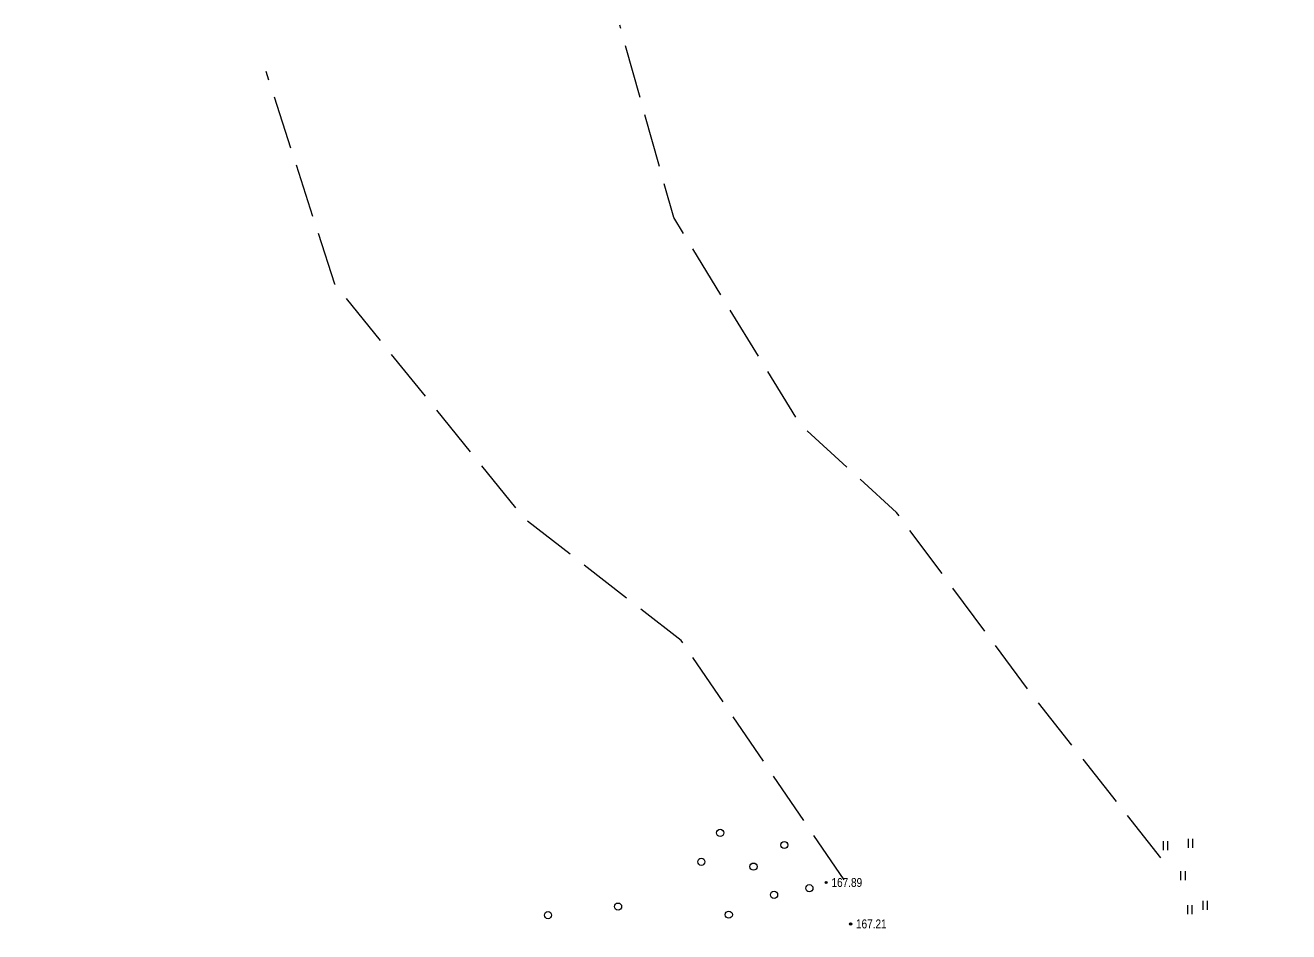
# Model space of a CAD drawing. Header units: inches. Extents: x 574207 to 574416, y 2880304 to 2880589.
# Drawn here: x 574206.8 to 574347.8, y 2880488.2 to 2880589.3 of the extents above; entities that cross this region are included whole.
import ezdxf
from ezdxf.enums import TextEntityAlignment as Align

# ---------------------------------------------------------------- set-up
doc = ezdxf.new("R2010")
doc.units = ezdxf.units.IN
doc.header["$MEASUREMENT"] = 0
doc.linetypes.add('X0', pattern=[4, 3, -1])
for name, color, linetype in [('DMTZ', 8, 'Continuous'), ('GCD', 8, 'Continuous'), ('SXSS', 5, 'Continuous'), ('ZBTZ', 8, 'Continuous')]:
    doc.layers.add(name, color=color, linetype=linetype)
doc.styles.get("Standard").update_dxf_attribs({"font": 'arial.ttf'})
doc.linetypes.add('10411', pattern='A,2,[150,AAA.SHX,S=0.5,R=0,X=0,Y=0.5],2,[151,AAA.SHX,S=1,R=0,X=0,Y=3],1e-11', length=4)

# ---------------------------------------------------------------- blocks, each defined once
blk = doc.blocks.new('gc121')
for p, q in [((-0.5, 0), (-0.5, 2)), ((0.5, 0), (0.5, 2))]:
    blk.add_line(p, q)
blk = doc.blocks.new('gc326')
blk.add_circle((0, 0), 0.8)
blk = doc.blocks.new('gc200')
h = blk.add_hatch(color=256)
edge = h.paths.add_edge_path()
edge.add_arc((0, 0), 0.25, 0, 360)
blk.add_circle((0, 0), 0.25)

msp = doc.modelspace()

# ---------------------------------------------------------------- linework, layer by layer
at = {"layer": 'DMTZ', "linetype": '10411', "elevation": 162.88, "flags": 128}
msp.add_lwpolyline([(574347.75, 2880400.22, 0.00000216, 0.00000216, 0), (574346.16, 2880406.54, 0.00000216, 0.00000216, 0), (574345.34, 2880414.02, 0.00000216, 0.00000216, 0), (574345.24, 2880419.71, 0.00000216, 0.00000216, 0), (574346.83, 2880425.11, 0.00000216, 0.00000216, 0), (574345.61, 2880433.19, 0.00000216, 0.00000216, 0), (574345.81, 2880442.24, 0.00000216, 0.00000216, 0), (574345.13, 2880452.06, 0.00000216, 0.00000216, 0), (574345.87, 2880468.79, 0.00000216, 0.00000216, 0), (574344.15, 2880475.25, 0.00000216, 0.00000216, 0), (574343.79, 2880481.96, 0.00000216, 0.00000216, 0), (574340.13, 2880491.2, 0.00000216, 0.00000216, 0), (574336.08, 2880503.77, 0.00000216, 0.00000216, 0)], format="xyseb", dxfattribs=at)
at = {"layer": 'SXSS', "color": 5, "linetype": 'X0', "ltscale": 2, "flags": 128}
for points, elevation in [([(574333.49, 2880496.45), (574318.99, 2880514.8), (574318.84, 2880514.98), (574304.02, 2880534.97), (574293.31, 2880544.7), (574279.16, 2880567.85), (574273.15, 2880589.29)], 157.63), ([(574298.17, 2880493.98), (574280.01, 2880520.66), (574262.54, 2880534.25), (574241.37, 2880560.41), (574233.69, 2880584.15)], 158.82)]:
    msp.add_lwpolyline(points, dxfattribs=dict(at, elevation=elevation))
for points, elevation in [([(574226.87, 2880304.05, 0.00000216, 0.00000216, 0), (574241.61, 2880313.22, 0.00000216, 0.00000216, 0), (574252.01, 2880318.03, 0.00000216, 0.00000216, 0), (574287.52, 2880346.78, 0.00000216, 0.00000216, 0), (574289.55, 2880349.91, 0.00000216, 0.00000216, 0), (574292.25, 2880351.25, 0.00000216, 0.00000216, 0), (574294.05, 2880354.1, 0.00000216, 0.00000216, 0), (574297.11, 2880356.04, 0.00000216, 0.00000216, 0), (574303.49, 2880356.73, 0.00000216, 0.00000216, 0), (574305.69, 2880358.75, 0.00000216, 0.00000216, 0), (574310.79, 2880364.37, 0.00000216, 0.00000216, 0), (574316.5, 2880371.69, 0.00000216, 0.00000216, 0), (574321.45, 2880375.64, 0.00000216, 0.00000216, 0), (574325.75, 2880381.73, 0.00000216, 0.00000216, 0), (574334.12, 2880399.86, 0.00000216, 0.00000216, 0), (574338.85, 2880413.95, 0.00000216, 0.00000216, 0), (574341.19, 2880420.01, 0.00000216, 0.00000216, 0), (574341.59, 2880428.73, 0.00000216, 0.00000216, 0), (574341.27, 2880440.78, 0.00000216, 0.00000216, 0), (574341.07, 2880462.46, 0.00000216, 0.00000216, 0), (574339.81, 2880474.63, 0.00000216, 0.00000216, 0), (574338.48, 2880482.06, 0.00000216, 0.00000216, 0), (574336.44, 2880488.66, 0.00000216, 0.00000216, 0), (574333.49, 2880496.45, 0.00000216, 0.00000216, 0)], 157.63), ([(574298.17, 2880493.98, 0.00000216, 0.00000216, 0), (574306.88, 2880482.58, 0.00000216, 0.00000216, 0), (574311.28, 2880471.45, 0.00000216, 0.00000216, 0), (574312.5, 2880462.73, 0.00000216, 0.00000216, 0), (574313.61, 2880454.78, 0.00000216, 0.00000216, 0), (574313.76, 2880449.28, 0.00000216, 0.00000216, 0), (574314.89, 2880446.23, 0.00000216, 0.00000216, 0), (574314.65, 2880442.95, 0.00000217, 0.00000217, 0), (574313.46, 2880434.29, 0.00000217, 0.00000217, 0), (574306.27, 2880417.56, 0.00000216, 0.00000216, 0), (574301.17, 2880409.37, 0.00000217, 0.00000217, 0), (574291.69, 2880395.69, 0.00000216, 0.00000216, 0), (574286.66, 2880389.62, 0.00000217, 0.00000217, 0), (574269.14, 2880371.51, 0.00000216, 0.00000216, 0), (574260.86, 2880364.33, 0.00000217, 0.00000217, 0), (574245.21, 2880356.89, 0.00000216, 0.00000216, 0), (574229.22, 2880344.14, 0.00000217, 0.00000217, 0), (574214.46, 2880332.13, 0.00000218, 0.00000218, 0), (574206.84, 2880327.32, 0.00000217, 0.00000217, 0)], 158.82)]:
    msp.add_lwpolyline(points, format="xyseb", dxfattribs=dict(at, elevation=elevation))

# ---------------------------------------------------------------- block references
at = {"layer": 'GCD', "linetype": 'Continuous'}
ref = msp.add_blockref('gc200', (574296.16, 2880493.69, 167.89), dxfattribs=dict(at, xscale=0.5, yscale=0.5, zscale=0.5))
ref.add_attrib('height', '167.89', dxfattribs={"linetype": 'Continuous', "height": 1, "width": 0.8}).set_placement((574296.76, 2880493.69, 167.89), align=Align.MIDDLE_LEFT)
ref = msp.add_blockref('gc200', (574298.89, 2880489.07, 167.21), dxfattribs=dict(at, xscale=0.5, yscale=0.5, zscale=0.5))
ref.add_attrib('height', '167.21', dxfattribs={"linetype": 'Continuous', "height": 1, "width": 0.8}).set_placement((574299.49, 2880489.07, 167.21), align=Align.MIDDLE_LEFT)
at = {"layer": 'ZBTZ', "linetype": 'Continuous', "xscale": 0.5, "yscale": 0.5}
for name, p in [('gc326', (574284.34, 2880499.22, 352.74)), ('gc326', (574291.5, 2880497.87, 346.39)), ('gc121', (574334.02, 2880497.28, 319.1)), ('gc121', (574336.81, 2880497.55, 321.16)), ('gc326', (574282.24, 2880496, 349.89)), ('gc326', (574288.06, 2880495.46, 351.14)), ('gc121', (574335.98, 2880493.94, 320.35)), ('gc326', (574290.35, 2880492.31, 351.43)), ('gc326', (574294.29, 2880493.05, 348.19)), ('gc326', (574272.95, 2880491, 355.76)), ('gc121', (574336.74, 2880490.15, 319.27)), ('gc121', (574338.45, 2880490.63, 321.39)), ('gc326', (574265.14, 2880490.05, 357.64)), ('gc326', (574285.3, 2880490.1, 351.78))]:
    msp.add_blockref(name, p, dxfattribs=at)

doc.saveas('drawing.dxf')
